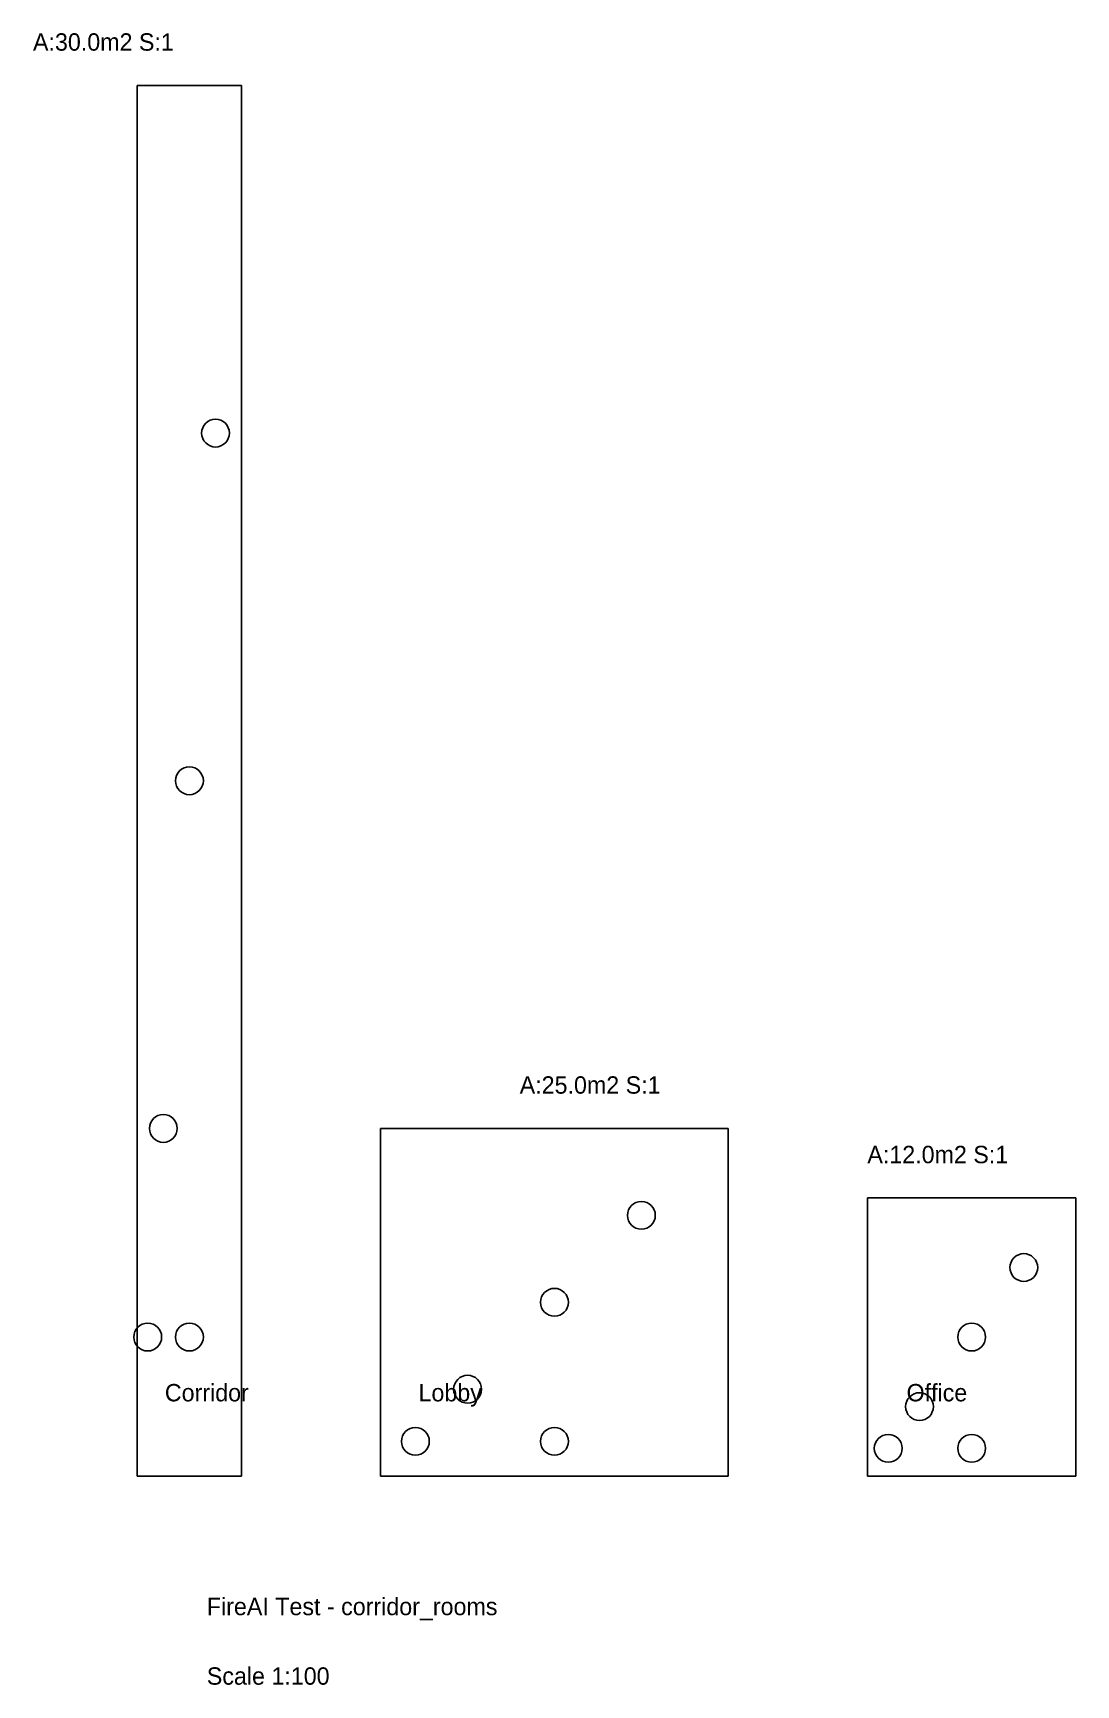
# Model space of a CAD drawing. Header units: metres. Extents: x -15 to 135, y -30 to 208.
import ezdxf
from ezdxf.enums import TextEntityAlignment as Align

# ---------------------------------------------------------------- set-up
doc = ezdxf.new("R2010")
doc.units = ezdxf.units.M
for name, color, linetype in [('DEVICES', 1, 'Continuous'), ('TEXT', 7, 'Continuous'), ('WALLS', 7, 'Continuous')]:
    doc.layers.add(name, color=color, linetype=linetype)

msp = doc.modelspace()

# ---------------------------------------------------------------- linework, layer by layer
at = {"layer": 'DEVICES'}
for centre in [(11.25, 150), (7.5, 100), (3.75, 50), (72.5, 37.5), (127.5, 30), (60, 25), (1.5, 20), (7.5, 20), (120, 20), (47.5, 12.5), (112.5, 10), (40, 5), (60, 5), (108, 4), (120, 4)]:
    msp.add_circle(centre, 2, dxfattribs=at)
at = {"layer": 'WALLS'}
for p, q in [((15, 200), (0, 200)), ((0, 200), (0, 0)), ((15, 0), (15, 200)), ((85, 50), (35, 50)), ((35, 50), (35, 0)), ((85, 0), (85, 50)), ((135, 40), (105, 40)), ((105, 40), (105, 0)), ((135, 0), (135, 40)), ((0, 0), (15, 0)), ((35, 0), (85, 0)), ((105, 0), (135, 0))]:
    msp.add_line(p, q, dxfattribs=at)

# ---------------------------------------------------------------- texts
at = {"layer": 'TEXT'}
for s, p in [('A:30.0m2 S:1', (-15, 205)), ('A:25.0m2 S:1', (55, 55)), ('A:12.0m2 S:1', (105, 45)), ('FireAI Test - corridor_rooms', (10, -20)), ('Scale 1:100', (10, -30))]:
    msp.add_text(s, height=2.5, dxfattribs=at).set_placement(p)
for s, p in [('Corridor', (10, 10)), ('Lobby', (45, 10)), ('Office', (115, 10))]:
    msp.add_text(s, height=2.5, dxfattribs=at).set_placement(p, align=Align.BOTTOM_CENTER)

doc.saveas('drawing.dxf')
